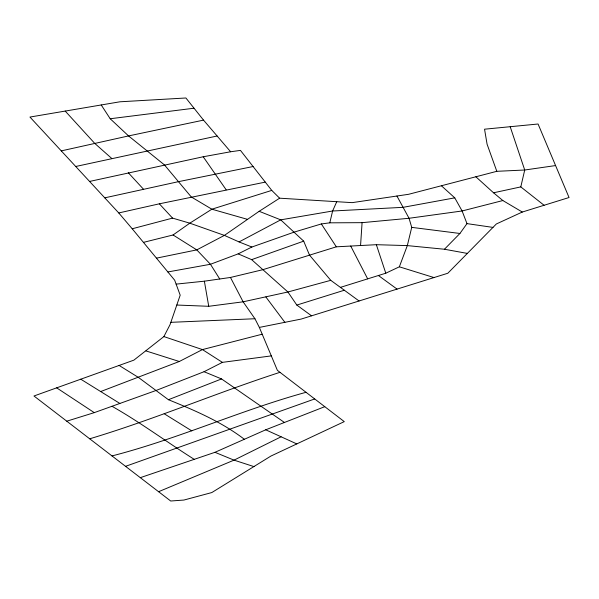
<?xml version="1.0" encoding="UTF-8"?>
<svg xmlns="http://www.w3.org/2000/svg" width="599" height="599" viewBox="0 0 599 599"><rect width="100%" height="100%" fill="white"/><g stroke="black" fill="none" stroke-linecap="round" stroke-linejoin="round"><path stroke-width="0.9" d="M360.561 245.53L362.081 222.663L409.05 218.276L462.106 210.975L502.853 200.545L522.291 212.039L569.05 197.52L538.074 124.008L484.546 129.197L487.084 144.209L496.818 171.314L524.717 170.011L555.587 165.564M475.853 176.772L493.546 192.788L520.801 186.895L524.717 170.011L510.191 126.711M167.862 271.953L210.451 264.271L238.177 253.864L251.879 247.028L294.349 232.053L321.349 223.944L329.802 222.828L332.61 211.005L336.743 201.691M396.935 196.023L409.05 218.276L411.723 227.365L407.327 245.605L399.353 266.81L385.793 273.204L340.412 287.378M176.113 284.128L204.371 281.186L230.465 277.457L243.119 301.814L254.934 318.743L259.352 327.413L277.382 370.332L344.275 421.621L270.905 456.064L211.806 492.558L183.908 500.053L170.7 501.011L33.971 395.991L133.869 360.149L163.879 336.578L170.034 324.665L180.187 295.172L174.676 280.205L132.214 228.773L118.759 212.952L29.95 117.06L119.927 101.793L185.907 97.989L203.525 120.122L230.63 151.764L240.454 150.386L271.759 190.4L279.621 198.187L352.175 202.642L408.63 194.293L496.818 171.314M230.465 277.457L262.751 269.715L336.331 246.818L376.359 244.692L407.327 245.605L444.443 249.244L459.92 233.475L466.98 223.622L462.106 210.975L454.761 197.85L441.396 185.75M143.446 242.378L173.059 234.98L189.816 223.18L211.866 209.201L271.759 190.4M279.621 198.187L259.157 211.305L224.393 235.392L196.779 249.888L156.466 258.147M118.759 212.952L159.349 203.817L172.549 218.111L189.816 223.18L224.393 235.392L239.068 241.929L280.721 219.848L332.61 211.005L403.09 207.329L454.761 197.85M100.684 391.551L179.296 361.497L202.447 349.584L262.205 334.205M66.781 421.187L94.268 412.636L156.324 390.376L204.049 371.709L222.394 362.365L271.317 355.888M281.111 436.791L234.029 460.137L158.585 491.704M522.291 212.039L496.361 223.966L447.812 273.249L301.177 319.072L259.352 327.413M140.308 477.665L214.966 452.312L265.724 429.805L324.778 406.669M119.111 365.442L138.474 377.46L168.416 399.713L221.555 378.942L284.443 422.475M112.006 455.929C178.083 438.947 240.319 410.337 306.029 392.3M238.177 253.864L251.647 259.644L303.693 241.142L309.503 255.107L330.76 280.332L359.063 300.983M125.55 466.329L314.707 398.949M279.973 372.323C216.037 393.011 154.13 419.525 89.7 438.797M251.647 259.644L287.909 291.99L296.827 305.071L344.328 290.23M330.76 280.332L287.909 291.99L243.119 301.814L208.737 306.299L176.787 305.033M132.214 228.773L172.549 218.111M61.278 150.888L128.56 135.928L203.525 120.122M75.721 166.485L217.123 135.995M89.573 181.445L203.211 156.758L230.63 151.764M104.765 197.842L178.33 181.692L253.085 166.529M159.349 203.817L265.275 182.118M101.224 104.967L110.201 118.752L193.881 108.232M170.835 322.329L254.934 318.743M329.802 222.828L362.081 222.663M411.723 227.365L459.92 233.475M466.98 223.622L492.97 227.403M444.443 249.244L467.31 253.407M247.365 219.324L211.866 209.201L191.253 196.936L164.47 164.935L128.56 135.928L110.201 118.752M399.353 266.81L433.99 277.569M146.006 350.932L179.296 361.497M254.036 466.628L234.029 460.137L214.966 452.312M163.879 336.578L202.447 349.584L222.394 362.365M259.157 211.305L280.721 219.848L303.693 241.142M239.068 241.929L251.879 247.028M168.416 399.713C194.922 410.457 221.48 421.801 244.355 439.284M204.049 371.709L221.555 378.942M265.724 429.805L296.797 443.911M111.983 406.279C140.436 422.37 166.612 441.965 194.248 459.351M164.193 413.744L191.807 430.883M80.768 379.197L119.867 403.456M173.059 234.98L196.779 249.888L210.451 264.271L219.736 278.992M56.665 387.845L94.268 412.636M378.411 275.51L397.055 289.107M296.827 305.071L311.57 315.823M520.801 186.895L544.087 205.27M493.546 192.788L502.853 200.545M111.684 158.391L94.717 143.363L65.209 111.077M128.298 172.729L143.431 189.157M265.851 296.939L284.877 322.322M203.211 156.758L226.167 189.793M321.349 223.944L336.331 246.818M350.722 246.054L367.666 278.864M376.359 244.692L385.793 273.204M204.371 281.186L208.737 306.299"/></g></svg>
